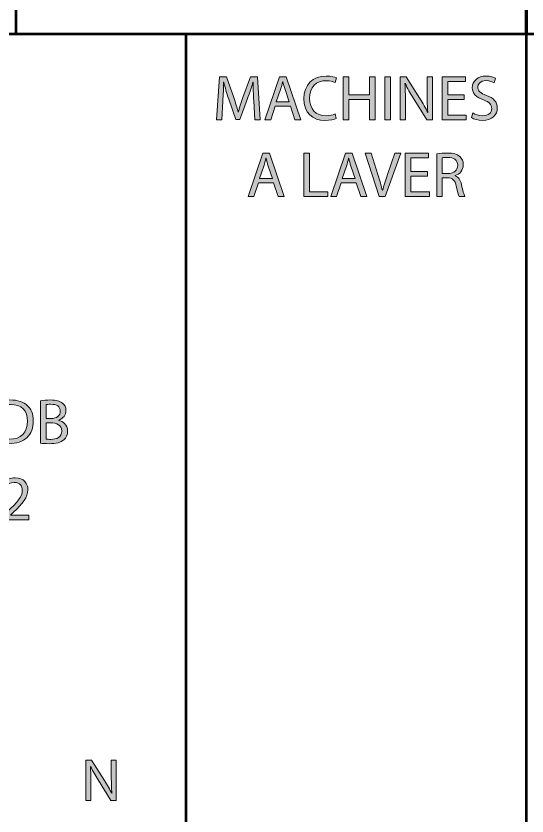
# Model space of a CAD drawing. Header units: inches. Extents: x 1 to 361, y -269 to -1.
# Drawn here: x 268 to 292.02, y -233.73 to -196.15 of the extents above; entities that cross this region are included whole.
import ezdxf

# ---------------------------------------------------------------- set-up
doc = ezdxf.new("R2010")
doc.units = ezdxf.units.IN
doc.header["$MEASUREMENT"] = 0
doc.layers.add('Layer 1', color=7, linetype='Continuous')

# ---------------------------------------------------------------- blocks, each defined once
blk = doc.blocks.new('block 24')
at = {"layer": 'Layer 1'}
h = blk.add_hatch(color=7, dxfattribs=at)
h.dxf.hatch_style = 2
edge = h.paths.add_edge_path()
edge.add_spline(control_points=[(279.177, -200.135), (279.162, -199.853), (279.144, -199.511), (279.144, -199.262), (279.144, -199.262), (279.138, -199.262), (279.138, -199.262), (279.067, -199.496), (278.985, -199.751), (278.883, -200.03), (278.883, -200.03), (278.526, -201.01), (278.526, -201.01), (278.526, -201.01), (278.329, -201.01), (278.329, -201.01), (278.329, -201.01), (277.999, -200.048), (277.999, -200.048), (277.903, -199.76), (277.825, -199.502), (277.768, -199.262), (277.768, -199.262), (277.762, -199.262), (277.762, -199.262), (277.756, -199.514), (277.741, -199.849), (277.723, -200.155), (277.723, -200.155), (277.669, -201.022), (277.669, -201.022), (277.669, -201.022), (277.42, -201.022), (277.42, -201.022), (277.42, -201.022), (277.561, -199.001), (277.561, -199.001), (277.561, -199.001), (277.894, -199.001), (277.894, -199.001), (277.894, -199.001), (278.238, -199.979), (278.238, -199.979), (278.322, -200.227), (278.389, -200.449), (278.442, -200.659), (278.442, -200.659), (278.448, -200.659), (278.448, -200.659), (278.502, -200.455), (278.575, -200.233), (278.664, -199.979), (278.664, -199.979), (279.024, -199.001), (279.024, -199.001), (279.024, -199.001), (279.357, -199.001), (279.357, -199.001), (279.357, -199.001), (279.483, -201.022), (279.483, -201.022), (279.483, -201.022), (279.225, -201.022), (279.225, -201.022), (279.225, -201.022), (279.177, -200.135), (279.177, -200.135)], knot_values=[0, 0, 0, 0, 1, 1, 1, 2, 2, 2, 3, 3, 3, 4, 4, 4, 5, 5, 5, 6, 6, 6, 7, 7, 7, 8, 8, 8, 9, 9, 9, 10, 10, 10, 11, 11, 11, 12, 12, 12, 13, 13, 13, 14, 14, 14, 15, 15, 15, 16, 16, 16, 17, 17, 17, 18, 18, 18, 19, 19, 19, 20, 20, 20, 21, 21, 21, 22, 22, 22, 22], degree=3, periodic=1)
h = blk.add_hatch(color=7, dxfattribs=at)
h.dxf.hatch_style = 2
h.paths.add_polyline_path([(280.182, -200.386), (279.972, -201.022), (279.702, -201.022), (280.391, -199.001), (280.704, -199.001), (281.393, -201.022), (281.114, -201.022), (280.899, -200.386)])
edge = h.paths.add_edge_path()
edge.add_spline(control_points=[(280.848, -200.182), (280.848, -200.182), (280.646, -199.601), (280.646, -199.601), (280.602, -199.469), (280.571, -199.349), (280.542, -199.232), (280.542, -199.232), (280.536, -199.232), (280.536, -199.232), (280.506, -199.349), (280.476, -199.475), (280.434, -199.598), (280.434, -199.598), (280.236, -200.182), (280.236, -200.182), (280.236, -200.182), (280.848, -200.182), (280.848, -200.182)], knot_values=[0, 0, 0, 0, 1, 1, 1, 2, 2, 2, 3, 3, 3, 4, 4, 4, 5, 5, 5, 6, 6, 6, 6], degree=3, periodic=1)
h = blk.add_hatch(color=7, dxfattribs=at)
h.dxf.hatch_style = 2
edge = h.paths.add_edge_path()
edge.add_spline(control_points=[(283.055, -200.959), (282.962, -201.007), (282.767, -201.055), (282.521, -201.055), (281.951, -201.055), (281.526, -200.695), (281.526, -200.03), (281.526, -199.394), (281.954, -198.968), (282.581, -198.968), (282.829, -198.968), (282.991, -199.022), (283.061, -199.058), (283.061, -199.058), (282.995, -199.271), (282.995, -199.271), (282.899, -199.223), (282.758, -199.187), (282.589, -199.187), (282.116, -199.187), (281.801, -199.49), (281.801, -200.02), (281.801, -200.518), (282.086, -200.833), (282.575, -200.833), (282.737, -200.833), (282.899, -200.8), (283.004, -200.749), (283.004, -200.749), (283.055, -200.959), (283.055, -200.959)], knot_values=[0, 0, 0, 0, 1, 1, 1, 2, 2, 2, 3, 3, 3, 4, 4, 4, 5, 5, 5, 6, 6, 6, 7, 7, 7, 8, 8, 8, 9, 9, 9, 10, 10, 10, 10], degree=3, periodic=1)
h = blk.add_hatch(color=7, dxfattribs=at)
h.dxf.hatch_style = 2
h.paths.add_polyline_path([(283.645, -199.001), (283.645, -199.847), (284.623, -199.847), (284.623, -199.001), (284.887, -199.001), (284.887, -201.022), (284.623, -201.022), (284.623, -200.075), (283.645, -200.075), (283.645, -201.022), (283.381, -201.022), (283.381, -199.001)])
h = blk.add_hatch(color=7, dxfattribs=at)
h.dxf.hatch_style = 2
h.paths.add_polyline_path([(285.6, -199.001), (285.6, -201.022), (285.337, -201.022), (285.337, -199.001)])
h = blk.add_hatch(color=7, dxfattribs=at)
h.dxf.hatch_style = 2
edge = h.paths.add_edge_path()
edge.add_spline(control_points=[(286.056, -201.022), (286.056, -201.022), (286.056, -199.001), (286.056, -199.001), (286.056, -199.001), (286.344, -199.001), (286.344, -199.001), (286.344, -199.001), (286.988, -200.024), (286.988, -200.024), (287.136, -200.26), (287.256, -200.474), (287.349, -200.68), (287.349, -200.68), (287.357, -200.677), (287.357, -200.677), (287.333, -200.407), (287.327, -200.162), (287.327, -199.847), (287.327, -199.847), (287.327, -199.001), (287.327, -199.001), (287.327, -199.001), (287.573, -199.001), (287.573, -199.001), (287.573, -199.001), (287.573, -201.022), (287.573, -201.022), (287.573, -201.022), (287.309, -201.022), (287.309, -201.022), (287.309, -201.022), (286.668, -199.997), (286.668, -199.997), (286.527, -199.772), (286.391, -199.541), (286.293, -199.322), (286.293, -199.322), (286.284, -199.325), (286.284, -199.325), (286.299, -199.58), (286.302, -199.823), (286.302, -200.158), (286.302, -200.158), (286.302, -201.022), (286.302, -201.022), (286.302, -201.022), (286.056, -201.022), (286.056, -201.022)], knot_values=[0, 0, 0, 0, 1, 1, 1, 2, 2, 2, 3, 3, 3, 4, 4, 4, 5, 5, 5, 6, 6, 6, 7, 7, 7, 8, 8, 8, 9, 9, 9, 10, 10, 10, 11, 11, 11, 12, 12, 12, 13, 13, 13, 14, 14, 14, 15, 15, 15, 16, 16, 16, 16], degree=3, periodic=1)
h = blk.add_hatch(color=7, dxfattribs=at)
h.dxf.hatch_style = 2
h.paths.add_polyline_path([(289.072, -200.075), (288.29, -200.075), (288.29, -200.803), (289.165, -200.803), (289.165, -201.022), (288.026, -201.022), (288.026, -199.001), (289.121, -199.001), (289.121, -199.22), (288.29, -199.22), (288.29, -199.858), (289.072, -199.858)])
h = blk.add_hatch(color=7, dxfattribs=at)
h.dxf.hatch_style = 2
edge = h.paths.add_edge_path()
edge.add_spline(control_points=[(289.471, -200.704), (289.589, -200.779), (289.756, -200.836), (289.936, -200.836), (290.203, -200.836), (290.359, -200.695), (290.359, -200.491), (290.359, -200.306), (290.251, -200.195), (289.978, -200.093), (289.648, -199.973), (289.445, -199.798), (289.445, -199.517), (289.445, -199.202), (289.705, -198.968), (290.098, -198.968), (290.302, -198.968), (290.455, -199.016), (290.541, -199.067), (290.541, -199.067), (290.47, -199.28), (290.47, -199.28), (290.407, -199.241), (290.272, -199.184), (290.089, -199.184), (289.813, -199.184), (289.708, -199.349), (289.708, -199.487), (289.708, -199.676), (289.831, -199.769), (290.11, -199.877), (290.452, -200.009), (290.623, -200.173), (290.623, -200.47), (290.623, -200.782), (290.395, -201.055), (289.918, -201.055), (289.724, -201.055), (289.511, -200.995), (289.402, -200.923), (289.402, -200.923), (289.471, -200.704), (289.471, -200.704)], knot_values=[0, 0, 0, 0, 1, 1, 1, 2, 2, 2, 3, 3, 3, 4, 4, 4, 5, 5, 5, 6, 6, 6, 7, 7, 7, 8, 8, 8, 9, 9, 9, 10, 10, 10, 11, 11, 11, 12, 12, 12, 13, 13, 13, 14, 14, 14, 14], degree=3, periodic=1)
h = blk.add_hatch(color=7, dxfattribs=at)
h.dxf.hatch_style = 2
h.paths.add_polyline_path([(279.393, -203.984), (279.183, -204.62), (278.914, -204.62), (279.603, -202.599), (279.915, -202.599), (280.604, -204.62), (280.325, -204.62), (280.11, -203.984)])
edge = h.paths.add_edge_path()
edge.add_spline(control_points=[(280.059, -203.78), (280.059, -203.78), (279.858, -203.199), (279.858, -203.199), (279.813, -203.067), (279.783, -202.947), (279.753, -202.83), (279.753, -202.83), (279.747, -202.83), (279.747, -202.83), (279.717, -202.947), (279.687, -203.073), (279.645, -203.196), (279.645, -203.196), (279.447, -203.78), (279.447, -203.78), (279.447, -203.78), (280.059, -203.78), (280.059, -203.78)], knot_values=[0, 0, 0, 0, 1, 1, 1, 2, 2, 2, 3, 3, 3, 4, 4, 4, 5, 5, 5, 6, 6, 6, 6], degree=3, periodic=1)
h = blk.add_hatch(color=7, dxfattribs=at)
h.dxf.hatch_style = 2
h.paths.add_polyline_path([(281.534, -202.599), (281.798, -202.599), (281.798, -204.401), (282.661, -204.401), (282.661, -204.62), (281.534, -204.62)])
h = blk.add_hatch(color=7, dxfattribs=at)
h.dxf.hatch_style = 2
h.paths.add_polyline_path([(283.279, -203.984), (283.069, -204.62), (282.8, -204.62), (283.489, -202.599), (283.801, -202.599), (284.49, -204.62), (284.211, -204.62), (283.996, -203.984)])
edge = h.paths.add_edge_path()
edge.add_spline(control_points=[(283.945, -203.78), (283.945, -203.78), (283.744, -203.199), (283.744, -203.199), (283.699, -203.067), (283.669, -202.947), (283.639, -202.83), (283.639, -202.83), (283.633, -202.83), (283.633, -202.83), (283.603, -202.947), (283.573, -203.073), (283.531, -203.196), (283.531, -203.196), (283.333, -203.78), (283.333, -203.78), (283.333, -203.78), (283.945, -203.78), (283.945, -203.78)], knot_values=[0, 0, 0, 0, 1, 1, 1, 2, 2, 2, 3, 3, 3, 4, 4, 4, 5, 5, 5, 6, 6, 6, 6], degree=3, periodic=1)
h = blk.add_hatch(color=7, dxfattribs=at)
h.dxf.hatch_style = 2
edge = h.paths.add_edge_path()
edge.add_spline(control_points=[(285.072, -204.62), (285.072, -204.62), (284.41, -202.599), (284.41, -202.599), (284.41, -202.599), (284.694, -202.599), (284.694, -202.599), (284.694, -202.599), (285.009, -203.594), (285.009, -203.594), (285.093, -203.867), (285.168, -204.113), (285.225, -204.35), (285.225, -204.35), (285.231, -204.35), (285.231, -204.35), (285.288, -204.116), (285.369, -203.861), (285.462, -203.597), (285.462, -203.597), (285.804, -202.599), (285.804, -202.599), (285.804, -202.599), (286.083, -202.599), (286.083, -202.599), (286.083, -202.599), (285.36, -204.62), (285.36, -204.62), (285.36, -204.62), (285.072, -204.62), (285.072, -204.62)], knot_values=[0, 0, 0, 0, 1, 1, 1, 2, 2, 2, 3, 3, 3, 4, 4, 4, 5, 5, 5, 6, 6, 6, 7, 7, 7, 8, 8, 8, 9, 9, 9, 10, 10, 10, 10], degree=3, periodic=1)
h = blk.add_hatch(color=7, dxfattribs=at)
h.dxf.hatch_style = 2
h.paths.add_polyline_path([(287.345, -203.672), (286.562, -203.672), (286.562, -204.401), (287.438, -204.401), (287.438, -204.62), (286.298, -204.62), (286.298, -202.599), (287.393, -202.599), (287.393, -202.818), (286.562, -202.818), (286.562, -203.457), (287.345, -203.457)])
h = blk.add_hatch(color=7, dxfattribs=at)
h.dxf.hatch_style = 2
edge = h.paths.add_edge_path()
edge.add_spline(control_points=[(287.777, -202.626), (287.909, -202.602), (288.101, -202.584), (288.278, -202.584), (288.557, -202.584), (288.74, -202.638), (288.862, -202.749), (288.962, -202.839), (289.021, -202.977), (289.021, -203.136), (289.021, -203.399), (288.853, -203.577), (288.644, -203.648), (288.644, -203.648), (288.644, -203.658), (288.644, -203.658), (288.797, -203.712), (288.89, -203.856), (288.937, -204.065), (289.004, -204.347), (289.052, -204.542), (289.093, -204.62), (289.093, -204.62), (288.824, -204.62), (288.824, -204.62), (288.791, -204.56), (288.746, -204.389), (288.691, -204.137), (288.631, -203.858), (288.521, -203.754), (288.284, -203.745), (288.284, -203.745), (288.038, -203.745), (288.038, -203.745), (288.038, -203.745), (288.038, -204.62), (288.038, -204.62), (288.038, -204.62), (287.777, -204.62), (287.777, -204.62), (287.777, -204.62), (287.777, -202.626), (287.777, -202.626)], knot_values=[0, 0, 0, 0, 1, 1, 1, 2, 2, 2, 3, 3, 3, 4, 4, 4, 5, 5, 5, 6, 6, 6, 7, 7, 7, 8, 8, 8, 9, 9, 9, 10, 10, 10, 11, 11, 11, 12, 12, 12, 13, 13, 13, 14, 14, 14, 14], degree=3, periodic=1)
edge = h.paths.add_edge_path()
edge.add_spline(control_points=[(288.038, -203.547), (288.038, -203.547), (288.305, -203.547), (288.305, -203.547), (288.584, -203.547), (288.76, -203.394), (288.76, -203.163), (288.76, -202.902), (288.572, -202.788), (288.296, -202.788), (288.17, -202.788), (288.083, -202.797), (288.038, -202.809), (288.038, -202.809), (288.038, -203.547), (288.038, -203.547)], knot_values=[0, 0, 0, 0, 1, 1, 1, 2, 2, 2, 3, 3, 3, 4, 4, 4, 5, 5, 5, 5], degree=3, periodic=1)
at = {"layer": 'Layer 1', "lineweight": 0}
for points in [[(280.182, -200.386), (279.972, -201.022), (279.702, -201.022), (280.391, -199.001), (280.704, -199.001), (281.393, -201.022), (281.114, -201.022), (280.899, -200.386), (280.182, -200.386)], [(283.645, -199.001), (283.645, -199.847), (284.623, -199.847), (284.623, -199.001), (284.887, -199.001), (284.887, -201.022), (284.623, -201.022), (284.623, -200.075), (283.645, -200.075), (283.645, -201.022), (283.381, -201.022), (283.381, -199.001), (283.645, -199.001)], [(285.6, -199.001), (285.6, -201.022), (285.337, -201.022), (285.337, -199.001), (285.6, -199.001)], [(289.072, -200.075), (288.29, -200.075), (288.29, -200.803), (289.165, -200.803), (289.165, -201.022), (288.026, -201.022), (288.026, -199.001), (289.121, -199.001), (289.121, -199.22), (288.29, -199.22), (288.29, -199.858), (289.072, -199.858), (289.072, -200.075)], [(279.393, -203.984), (279.183, -204.62), (278.914, -204.62), (279.603, -202.599), (279.915, -202.599), (280.604, -204.62), (280.325, -204.62), (280.11, -203.984), (279.393, -203.984)], [(281.534, -202.599), (281.798, -202.599), (281.798, -204.401), (282.661, -204.401), (282.661, -204.62), (281.534, -204.62), (281.534, -202.599)], [(283.279, -203.984), (283.069, -204.62), (282.8, -204.62), (283.489, -202.599), (283.801, -202.599), (284.49, -204.62), (284.211, -204.62), (283.996, -203.984), (283.279, -203.984)], [(287.345, -203.672), (286.562, -203.672), (286.562, -204.401), (287.438, -204.401), (287.438, -204.62), (286.298, -204.62), (286.298, -202.599), (287.393, -202.599), (287.393, -202.818), (286.562, -202.818), (286.562, -203.457), (287.345, -203.457), (287.345, -203.672)]]:
    blk.add_lwpolyline(points, dxfattribs=at)
for points, knots in [([(279.177, -200.135), (279.162, -199.853), (279.144, -199.511), (279.144, -199.262), (279.144, -199.262), (279.138, -199.262), (279.138, -199.262), (279.067, -199.496), (278.985, -199.751), (278.883, -200.03), (278.883, -200.03), (278.526, -201.01), (278.526, -201.01), (278.526, -201.01), (278.329, -201.01), (278.329, -201.01), (278.329, -201.01), (277.999, -200.048), (277.999, -200.048), (277.903, -199.76), (277.825, -199.502), (277.768, -199.262), (277.768, -199.262), (277.762, -199.262), (277.762, -199.262), (277.756, -199.514), (277.741, -199.849), (277.723, -200.155), (277.723, -200.155), (277.669, -201.022), (277.669, -201.022), (277.669, -201.022), (277.42, -201.022), (277.42, -201.022), (277.42, -201.022), (277.561, -199.001), (277.561, -199.001), (277.561, -199.001), (277.894, -199.001), (277.894, -199.001), (277.894, -199.001), (278.238, -199.979), (278.238, -199.979), (278.322, -200.227), (278.389, -200.449), (278.442, -200.659), (278.442, -200.659), (278.448, -200.659), (278.448, -200.659), (278.502, -200.455), (278.575, -200.233), (278.664, -199.979), (278.664, -199.979), (279.024, -199.001), (279.024, -199.001), (279.024, -199.001), (279.357, -199.001), (279.357, -199.001), (279.357, -199.001), (279.483, -201.022), (279.483, -201.022), (279.483, -201.022), (279.225, -201.022), (279.225, -201.022), (279.225, -201.022), (279.177, -200.135), (279.177, -200.135)], [0, 0, 0, 0, 1, 1, 1, 2, 2, 2, 3, 3, 3, 4, 4, 4, 5, 5, 5, 6, 6, 6, 7, 7, 7, 8, 8, 8, 9, 9, 9, 10, 10, 10, 11, 11, 11, 12, 12, 12, 13, 13, 13, 14, 14, 14, 15, 15, 15, 16, 16, 16, 17, 17, 17, 18, 18, 18, 19, 19, 19, 20, 20, 20, 21, 21, 21, 22, 22, 22, 22]), ([(283.055, -200.959), (282.962, -201.007), (282.767, -201.055), (282.521, -201.055), (281.951, -201.055), (281.526, -200.695), (281.526, -200.03), (281.526, -199.394), (281.954, -198.968), (282.581, -198.968), (282.829, -198.968), (282.991, -199.022), (283.061, -199.058), (283.061, -199.058), (282.995, -199.271), (282.995, -199.271), (282.899, -199.223), (282.758, -199.187), (282.589, -199.187), (282.116, -199.187), (281.801, -199.49), (281.801, -200.02), (281.801, -200.518), (282.086, -200.833), (282.575, -200.833), (282.737, -200.833), (282.899, -200.8), (283.004, -200.749), (283.004, -200.749), (283.055, -200.959), (283.055, -200.959)], [0, 0, 0, 0, 1, 1, 1, 2, 2, 2, 3, 3, 3, 4, 4, 4, 5, 5, 5, 6, 6, 6, 7, 7, 7, 8, 8, 8, 9, 9, 9, 10, 10, 10, 10]), ([(286.056, -201.022), (286.056, -201.022), (286.056, -199.001), (286.056, -199.001), (286.056, -199.001), (286.344, -199.001), (286.344, -199.001), (286.344, -199.001), (286.988, -200.024), (286.988, -200.024), (287.136, -200.26), (287.256, -200.474), (287.349, -200.68), (287.349, -200.68), (287.357, -200.677), (287.357, -200.677), (287.333, -200.407), (287.327, -200.162), (287.327, -199.847), (287.327, -199.847), (287.327, -199.001), (287.327, -199.001), (287.327, -199.001), (287.573, -199.001), (287.573, -199.001), (287.573, -199.001), (287.573, -201.022), (287.573, -201.022), (287.573, -201.022), (287.309, -201.022), (287.309, -201.022), (287.309, -201.022), (286.668, -199.997), (286.668, -199.997), (286.527, -199.772), (286.391, -199.541), (286.293, -199.322), (286.293, -199.322), (286.284, -199.325), (286.284, -199.325), (286.299, -199.58), (286.302, -199.823), (286.302, -200.158), (286.302, -200.158), (286.302, -201.022), (286.302, -201.022), (286.302, -201.022), (286.056, -201.022), (286.056, -201.022)], [0, 0, 0, 0, 1, 1, 1, 2, 2, 2, 3, 3, 3, 4, 4, 4, 5, 5, 5, 6, 6, 6, 7, 7, 7, 8, 8, 8, 9, 9, 9, 10, 10, 10, 11, 11, 11, 12, 12, 12, 13, 13, 13, 14, 14, 14, 15, 15, 15, 16, 16, 16, 16]), ([(289.471, -200.704), (289.589, -200.779), (289.756, -200.836), (289.936, -200.836), (290.203, -200.836), (290.359, -200.695), (290.359, -200.491), (290.359, -200.306), (290.251, -200.195), (289.978, -200.093), (289.648, -199.973), (289.445, -199.798), (289.445, -199.517), (289.445, -199.202), (289.705, -198.968), (290.098, -198.968), (290.302, -198.968), (290.455, -199.016), (290.541, -199.067), (290.541, -199.067), (290.47, -199.28), (290.47, -199.28), (290.407, -199.241), (290.272, -199.184), (290.089, -199.184), (289.813, -199.184), (289.708, -199.349), (289.708, -199.487), (289.708, -199.676), (289.831, -199.769), (290.11, -199.877), (290.452, -200.009), (290.623, -200.173), (290.623, -200.47), (290.623, -200.782), (290.395, -201.055), (289.918, -201.055), (289.724, -201.055), (289.511, -200.995), (289.402, -200.923), (289.402, -200.923), (289.471, -200.704), (289.471, -200.704)], [0, 0, 0, 0, 1, 1, 1, 2, 2, 2, 3, 3, 3, 4, 4, 4, 5, 5, 5, 6, 6, 6, 7, 7, 7, 8, 8, 8, 9, 9, 9, 10, 10, 10, 11, 11, 11, 12, 12, 12, 13, 13, 13, 14, 14, 14, 14]), ([(280.848, -200.182), (280.848, -200.182), (280.646, -199.601), (280.646, -199.601), (280.602, -199.469), (280.571, -199.349), (280.542, -199.232), (280.542, -199.232), (280.536, -199.232), (280.536, -199.232), (280.506, -199.349), (280.476, -199.475), (280.434, -199.598), (280.434, -199.598), (280.236, -200.182), (280.236, -200.182), (280.236, -200.182), (280.848, -200.182), (280.848, -200.182)], [0, 0, 0, 0, 1, 1, 1, 2, 2, 2, 3, 3, 3, 4, 4, 4, 5, 5, 5, 6, 6, 6, 6]), ([(280.059, -203.78), (280.059, -203.78), (279.858, -203.199), (279.858, -203.199), (279.813, -203.067), (279.783, -202.947), (279.753, -202.83), (279.753, -202.83), (279.747, -202.83), (279.747, -202.83), (279.717, -202.947), (279.687, -203.073), (279.645, -203.196), (279.645, -203.196), (279.447, -203.78), (279.447, -203.78), (279.447, -203.78), (280.059, -203.78), (280.059, -203.78)], [0, 0, 0, 0, 1, 1, 1, 2, 2, 2, 3, 3, 3, 4, 4, 4, 5, 5, 5, 6, 6, 6, 6]), ([(283.945, -203.78), (283.945, -203.78), (283.744, -203.199), (283.744, -203.199), (283.699, -203.067), (283.669, -202.947), (283.639, -202.83), (283.639, -202.83), (283.633, -202.83), (283.633, -202.83), (283.603, -202.947), (283.573, -203.073), (283.531, -203.196), (283.531, -203.196), (283.333, -203.78), (283.333, -203.78), (283.333, -203.78), (283.945, -203.78), (283.945, -203.78)], [0, 0, 0, 0, 1, 1, 1, 2, 2, 2, 3, 3, 3, 4, 4, 4, 5, 5, 5, 6, 6, 6, 6]), ([(285.072, -204.62), (285.072, -204.62), (284.41, -202.599), (284.41, -202.599), (284.41, -202.599), (284.694, -202.599), (284.694, -202.599), (284.694, -202.599), (285.009, -203.594), (285.009, -203.594), (285.093, -203.867), (285.168, -204.113), (285.225, -204.35), (285.225, -204.35), (285.231, -204.35), (285.231, -204.35), (285.288, -204.116), (285.369, -203.861), (285.462, -203.597), (285.462, -203.597), (285.804, -202.599), (285.804, -202.599), (285.804, -202.599), (286.083, -202.599), (286.083, -202.599), (286.083, -202.599), (285.36, -204.62), (285.36, -204.62), (285.36, -204.62), (285.072, -204.62), (285.072, -204.62)], [0, 0, 0, 0, 1, 1, 1, 2, 2, 2, 3, 3, 3, 4, 4, 4, 5, 5, 5, 6, 6, 6, 7, 7, 7, 8, 8, 8, 9, 9, 9, 10, 10, 10, 10]), ([(287.777, -202.626), (287.909, -202.602), (288.101, -202.584), (288.278, -202.584), (288.557, -202.584), (288.74, -202.638), (288.862, -202.749), (288.962, -202.839), (289.021, -202.977), (289.021, -203.136), (289.021, -203.399), (288.853, -203.577), (288.644, -203.648), (288.644, -203.648), (288.644, -203.658), (288.644, -203.658), (288.797, -203.712), (288.89, -203.856), (288.937, -204.065), (289.004, -204.347), (289.052, -204.542), (289.093, -204.62), (289.093, -204.62), (288.824, -204.62), (288.824, -204.62), (288.791, -204.56), (288.746, -204.389), (288.691, -204.137), (288.631, -203.858), (288.521, -203.754), (288.284, -203.745), (288.284, -203.745), (288.038, -203.745), (288.038, -203.745), (288.038, -203.745), (288.038, -204.62), (288.038, -204.62), (288.038, -204.62), (287.777, -204.62), (287.777, -204.62), (287.777, -204.62), (287.777, -202.626), (287.777, -202.626)], [0, 0, 0, 0, 1, 1, 1, 2, 2, 2, 3, 3, 3, 4, 4, 4, 5, 5, 5, 6, 6, 6, 7, 7, 7, 8, 8, 8, 9, 9, 9, 10, 10, 10, 11, 11, 11, 12, 12, 12, 13, 13, 13, 14, 14, 14, 14]), ([(288.038, -203.547), (288.038, -203.547), (288.305, -203.547), (288.305, -203.547), (288.584, -203.547), (288.76, -203.394), (288.76, -203.163), (288.76, -202.902), (288.572, -202.788), (288.296, -202.788), (288.17, -202.788), (288.083, -202.797), (288.038, -202.809), (288.038, -202.809), (288.038, -203.547), (288.038, -203.547)], [0, 0, 0, 0, 1, 1, 1, 2, 2, 2, 3, 3, 3, 4, 4, 4, 5, 5, 5, 5])]:
    blk.add_open_spline(points, degree=3, knots=knots, dxfattribs=at)
blk = doc.blocks.new('block 50')
at = {"layer": 'Layer 1'}
h = blk.add_hatch(color=7, dxfattribs=at)
h.dxf.hatch_style = 2
edge = h.paths.add_edge_path()
edge.add_spline(control_points=[(265.645, -215.904), (265.762, -215.979), (265.93, -216.035), (266.11, -216.035), (266.377, -216.035), (266.533, -215.895), (266.533, -215.691), (266.533, -215.505), (266.424, -215.394), (266.152, -215.292), (265.822, -215.172), (265.618, -214.998), (265.618, -214.717), (265.618, -214.402), (265.879, -214.167), (266.271, -214.167), (266.475, -214.167), (266.628, -214.216), (266.715, -214.267), (266.715, -214.267), (266.644, -214.48), (266.644, -214.48), (266.581, -214.44), (266.446, -214.384), (266.262, -214.384), (265.987, -214.384), (265.882, -214.548), (265.882, -214.686), (265.882, -214.875), (266.005, -214.968), (266.284, -215.076), (266.626, -215.208), (266.796, -215.373), (266.796, -215.67), (266.796, -215.982), (266.568, -216.255), (266.092, -216.255), (265.897, -216.255), (265.684, -216.195), (265.576, -216.123), (265.576, -216.123), (265.645, -215.904), (265.645, -215.904)], knot_values=[0, 0, 0, 0, 1, 1, 1, 2, 2, 2, 3, 3, 3, 4, 4, 4, 5, 5, 5, 6, 6, 6, 7, 7, 7, 8, 8, 8, 9, 9, 9, 10, 10, 10, 11, 11, 11, 12, 12, 12, 13, 13, 13, 14, 14, 14, 14], degree=3, periodic=1)
h = blk.add_hatch(color=7, dxfattribs=at)
h.dxf.hatch_style = 2
edge = h.paths.add_edge_path()
edge.add_spline(control_points=[(267.156, -214.231), (267.315, -214.204), (267.504, -214.185), (267.711, -214.185), (268.086, -214.185), (268.353, -214.276), (268.529, -214.438), (268.713, -214.602), (268.817, -214.836), (268.817, -215.163), (268.817, -215.493), (268.713, -215.763), (268.527, -215.949), (268.335, -216.137), (268.023, -216.239), (267.63, -216.239), (267.441, -216.239), (267.288, -216.23), (267.156, -216.215), (267.156, -216.215), (267.156, -214.231), (267.156, -214.231)], knot_values=[0, 0, 0, 0, 1, 1, 1, 2, 2, 2, 3, 3, 3, 4, 4, 4, 5, 5, 5, 6, 6, 6, 7, 7, 7, 7], degree=3, periodic=1)
edge = h.paths.add_edge_path()
edge.add_spline(control_points=[(267.417, -216.017), (267.483, -216.026), (267.579, -216.03), (267.681, -216.03), (268.242, -216.03), (268.542, -215.718), (268.542, -215.172), (268.545, -214.695), (268.274, -214.393), (267.723, -214.393), (267.588, -214.393), (267.486, -214.404), (267.417, -214.42), (267.417, -214.42), (267.417, -216.017), (267.417, -216.017)], knot_values=[0, 0, 0, 0, 1, 1, 1, 2, 2, 2, 3, 3, 3, 4, 4, 4, 5, 5, 5, 5], degree=3, periodic=1)
h = blk.add_hatch(color=7, dxfattribs=at)
h.dxf.hatch_style = 2
edge = h.paths.add_edge_path()
edge.add_spline(control_points=[(269.154, -214.231), (269.267, -214.204), (269.45, -214.185), (269.63, -214.185), (269.891, -214.185), (270.059, -214.231), (270.182, -214.333), (270.286, -214.411), (270.352, -214.531), (270.352, -214.689), (270.352, -214.887), (270.221, -215.058), (270.011, -215.133), (270.011, -215.133), (270.011, -215.142), (270.011, -215.142), (270.203, -215.187), (270.428, -215.346), (270.428, -215.646), (270.428, -215.82), (270.359, -215.955), (270.254, -216.051), (270.115, -216.179), (269.888, -216.239), (269.558, -216.239), (269.378, -216.239), (269.24, -216.228), (269.154, -216.215), (269.154, -216.215), (269.154, -214.231), (269.154, -214.231)], knot_values=[0, 0, 0, 0, 1, 1, 1, 2, 2, 2, 3, 3, 3, 4, 4, 4, 5, 5, 5, 6, 6, 6, 7, 7, 7, 8, 8, 8, 9, 9, 9, 10, 10, 10, 10], degree=3, periodic=1)
edge = h.paths.add_edge_path()
edge.add_spline(control_points=[(269.414, -215.058), (269.414, -215.058), (269.651, -215.058), (269.651, -215.058), (269.924, -215.058), (270.086, -214.911), (270.086, -214.717), (270.086, -214.482), (269.909, -214.387), (269.645, -214.387), (269.525, -214.387), (269.456, -214.396), (269.414, -214.404), (269.414, -214.404), (269.414, -215.058), (269.414, -215.058)], knot_values=[0, 0, 0, 0, 1, 1, 1, 2, 2, 2, 3, 3, 3, 4, 4, 4, 5, 5, 5, 5], degree=3, periodic=1)
edge = h.paths.add_edge_path()
edge.add_spline(control_points=[(269.414, -216.024), (269.468, -216.033), (269.54, -216.035), (269.633, -216.035), (269.903, -216.035), (270.152, -215.937), (270.152, -215.643), (270.152, -215.37), (269.915, -215.253), (269.63, -215.253), (269.63, -215.253), (269.414, -215.253), (269.414, -215.253), (269.414, -215.253), (269.414, -216.024), (269.414, -216.024)], knot_values=[0, 0, 0, 0, 1, 1, 1, 2, 2, 2, 3, 3, 3, 4, 4, 4, 5, 5, 5, 5], degree=3, periodic=1)
h = blk.add_hatch(color=7, dxfattribs=at)
h.dxf.hatch_style = 2
edge = h.paths.add_edge_path()
edge.add_spline(control_points=[(267.366, -219.82), (267.366, -219.82), (267.366, -219.658), (267.366, -219.658), (267.366, -219.658), (267.573, -219.457), (267.573, -219.457), (268.071, -218.984), (268.299, -218.732), (268.299, -218.438), (268.299, -218.24), (268.206, -218.057), (267.915, -218.057), (267.738, -218.057), (267.591, -218.147), (267.501, -218.222), (267.501, -218.222), (267.417, -218.036), (267.417, -218.036), (267.549, -217.925), (267.744, -217.838), (267.966, -217.838), (268.385, -217.838), (268.562, -218.126), (268.562, -218.405), (268.562, -218.765), (268.302, -219.055), (267.891, -219.451), (267.891, -219.451), (267.738, -219.595), (267.738, -219.595), (267.738, -219.595), (267.738, -219.601), (267.738, -219.601), (267.738, -219.601), (268.611, -219.601), (268.611, -219.601), (268.611, -219.601), (268.611, -219.82), (268.611, -219.82), (268.611, -219.82), (267.366, -219.82), (267.366, -219.82)], knot_values=[0, 0, 0, 0, 1, 1, 1, 2, 2, 2, 3, 3, 3, 4, 4, 4, 5, 5, 5, 6, 6, 6, 7, 7, 7, 8, 8, 8, 9, 9, 9, 10, 10, 10, 11, 11, 11, 12, 12, 12, 13, 13, 13, 14, 14, 14, 14], degree=3, periodic=1)
at = {"layer": 'Layer 1', "lineweight": 0}
for points, knots in [([(265.645, -215.904), (265.762, -215.979), (265.93, -216.035), (266.11, -216.035), (266.377, -216.035), (266.533, -215.895), (266.533, -215.691), (266.533, -215.505), (266.424, -215.394), (266.152, -215.292), (265.822, -215.172), (265.618, -214.998), (265.618, -214.717), (265.618, -214.402), (265.879, -214.167), (266.271, -214.167), (266.475, -214.167), (266.628, -214.216), (266.715, -214.267), (266.715, -214.267), (266.644, -214.48), (266.644, -214.48), (266.581, -214.44), (266.446, -214.384), (266.262, -214.384), (265.987, -214.384), (265.882, -214.548), (265.882, -214.686), (265.882, -214.875), (266.005, -214.968), (266.284, -215.076), (266.626, -215.208), (266.796, -215.373), (266.796, -215.67), (266.796, -215.982), (266.568, -216.255), (266.092, -216.255), (265.897, -216.255), (265.684, -216.195), (265.576, -216.123), (265.576, -216.123), (265.645, -215.904), (265.645, -215.904)], [0, 0, 0, 0, 1, 1, 1, 2, 2, 2, 3, 3, 3, 4, 4, 4, 5, 5, 5, 6, 6, 6, 7, 7, 7, 8, 8, 8, 9, 9, 9, 10, 10, 10, 11, 11, 11, 12, 12, 12, 13, 13, 13, 14, 14, 14, 14]), ([(267.156, -214.231), (267.315, -214.204), (267.504, -214.185), (267.711, -214.185), (268.086, -214.185), (268.353, -214.276), (268.529, -214.438), (268.713, -214.602), (268.817, -214.836), (268.817, -215.163), (268.817, -215.493), (268.713, -215.763), (268.527, -215.949), (268.335, -216.137), (268.023, -216.239), (267.63, -216.239), (267.441, -216.239), (267.288, -216.23), (267.156, -216.215), (267.156, -216.215), (267.156, -214.231), (267.156, -214.231)], [0, 0, 0, 0, 1, 1, 1, 2, 2, 2, 3, 3, 3, 4, 4, 4, 5, 5, 5, 6, 6, 6, 7, 7, 7, 7]), ([(269.154, -214.231), (269.267, -214.204), (269.45, -214.185), (269.63, -214.185), (269.891, -214.185), (270.059, -214.231), (270.182, -214.333), (270.286, -214.411), (270.352, -214.531), (270.352, -214.689), (270.352, -214.887), (270.221, -215.058), (270.011, -215.133), (270.011, -215.133), (270.011, -215.142), (270.011, -215.142), (270.203, -215.187), (270.428, -215.346), (270.428, -215.646), (270.428, -215.82), (270.359, -215.955), (270.254, -216.051), (270.115, -216.179), (269.888, -216.239), (269.558, -216.239), (269.378, -216.239), (269.24, -216.228), (269.154, -216.215), (269.154, -216.215), (269.154, -214.231), (269.154, -214.231)], [0, 0, 0, 0, 1, 1, 1, 2, 2, 2, 3, 3, 3, 4, 4, 4, 5, 5, 5, 6, 6, 6, 7, 7, 7, 8, 8, 8, 9, 9, 9, 10, 10, 10, 10]), ([(267.417, -216.017), (267.483, -216.026), (267.579, -216.03), (267.681, -216.03), (268.242, -216.03), (268.542, -215.718), (268.542, -215.172), (268.545, -214.695), (268.274, -214.393), (267.723, -214.393), (267.588, -214.393), (267.486, -214.404), (267.417, -214.42), (267.417, -214.42), (267.417, -216.017), (267.417, -216.017)], [0, 0, 0, 0, 1, 1, 1, 2, 2, 2, 3, 3, 3, 4, 4, 4, 5, 5, 5, 5]), ([(269.414, -215.058), (269.414, -215.058), (269.651, -215.058), (269.651, -215.058), (269.924, -215.058), (270.086, -214.911), (270.086, -214.717), (270.086, -214.482), (269.909, -214.387), (269.645, -214.387), (269.525, -214.387), (269.456, -214.396), (269.414, -214.404), (269.414, -214.404), (269.414, -215.058), (269.414, -215.058)], [0, 0, 0, 0, 1, 1, 1, 2, 2, 2, 3, 3, 3, 4, 4, 4, 5, 5, 5, 5]), ([(269.414, -216.024), (269.468, -216.033), (269.54, -216.035), (269.633, -216.035), (269.903, -216.035), (270.152, -215.937), (270.152, -215.643), (270.152, -215.37), (269.915, -215.253), (269.63, -215.253), (269.63, -215.253), (269.414, -215.253), (269.414, -215.253), (269.414, -215.253), (269.414, -216.024), (269.414, -216.024)], [0, 0, 0, 0, 1, 1, 1, 2, 2, 2, 3, 3, 3, 4, 4, 4, 5, 5, 5, 5]), ([(267.366, -219.82), (267.366, -219.82), (267.366, -219.658), (267.366, -219.658), (267.366, -219.658), (267.573, -219.457), (267.573, -219.457), (268.071, -218.984), (268.299, -218.732), (268.299, -218.438), (268.299, -218.24), (268.206, -218.057), (267.915, -218.057), (267.738, -218.057), (267.591, -218.147), (267.501, -218.222), (267.501, -218.222), (267.417, -218.036), (267.417, -218.036), (267.549, -217.925), (267.744, -217.838), (267.966, -217.838), (268.385, -217.838), (268.562, -218.126), (268.562, -218.405), (268.562, -218.765), (268.302, -219.055), (267.891, -219.451), (267.891, -219.451), (267.738, -219.595), (267.738, -219.595), (267.738, -219.595), (267.738, -219.601), (267.738, -219.601), (267.738, -219.601), (268.611, -219.601), (268.611, -219.601), (268.611, -219.601), (268.611, -219.82), (268.611, -219.82), (268.611, -219.82), (267.366, -219.82), (267.366, -219.82)], [0, 0, 0, 0, 1, 1, 1, 2, 2, 2, 3, 3, 3, 4, 4, 4, 5, 5, 5, 6, 6, 6, 7, 7, 7, 8, 8, 8, 9, 9, 9, 10, 10, 10, 11, 11, 11, 12, 12, 12, 13, 13, 13, 14, 14, 14, 14])]:
    blk.add_open_spline(points, degree=3, knots=knots, dxfattribs=at)
blk = doc.blocks.new('block 63')
at = {"layer": 'Layer 1'}
h = blk.add_hatch(color=7, dxfattribs=at)
h.dxf.hatch_style = 2
edge = h.paths.add_edge_path()
edge.add_spline(control_points=[(271.287, -233), (271.287, -233), (271.287, -231.099), (271.287, -231.099), (271.287, -231.099), (271.558, -231.099), (271.558, -231.099), (271.558, -231.099), (272.164, -232.061), (272.164, -232.061), (272.302, -232.283), (272.415, -232.484), (272.502, -232.678), (272.502, -232.678), (272.51, -232.675), (272.51, -232.675), (272.488, -232.422), (272.482, -232.19), (272.482, -231.894), (272.482, -231.894), (272.482, -231.099), (272.482, -231.099), (272.482, -231.099), (272.714, -231.099), (272.714, -231.099), (272.714, -231.099), (272.714, -233), (272.714, -233), (272.714, -233), (272.466, -233), (272.466, -233), (272.466, -233), (271.862, -232.035), (271.862, -232.035), (271.729, -231.824), (271.602, -231.606), (271.509, -231.401), (271.509, -231.401), (271.501, -231.403), (271.501, -231.403), (271.515, -231.643), (271.518, -231.871), (271.518, -232.187), (271.518, -232.187), (271.518, -233), (271.518, -233), (271.518, -233), (271.287, -233), (271.287, -233)], knot_values=[0, 0, 0, 0, 1, 1, 1, 2, 2, 2, 3, 3, 3, 4, 4, 4, 5, 5, 5, 6, 6, 6, 7, 7, 7, 8, 8, 8, 9, 9, 9, 10, 10, 10, 11, 11, 11, 12, 12, 12, 13, 13, 13, 14, 14, 14, 15, 15, 15, 16, 16, 16, 16], degree=3, periodic=1)
at = {"layer": 'Layer 1', "lineweight": 0}
blk.add_open_spline([(271.287, -233), (271.287, -233), (271.287, -231.099), (271.287, -231.099), (271.287, -231.099), (271.558, -231.099), (271.558, -231.099), (271.558, -231.099), (272.164, -232.061), (272.164, -232.061), (272.302, -232.283), (272.415, -232.484), (272.502, -232.678), (272.502, -232.678), (272.51, -232.675), (272.51, -232.675), (272.488, -232.422), (272.482, -232.19), (272.482, -231.894), (272.482, -231.894), (272.482, -231.099), (272.482, -231.099), (272.482, -231.099), (272.714, -231.099), (272.714, -231.099), (272.714, -231.099), (272.714, -233), (272.714, -233), (272.714, -233), (272.466, -233), (272.466, -233), (272.466, -233), (271.862, -232.035), (271.862, -232.035), (271.729, -231.824), (271.602, -231.606), (271.509, -231.401), (271.509, -231.401), (271.501, -231.403), (271.501, -231.403), (271.515, -231.643), (271.518, -231.871), (271.518, -232.187), (271.518, -232.187), (271.518, -233), (271.518, -233), (271.518, -233), (271.287, -233), (271.287, -233)], degree=3, knots=[0, 0, 0, 0, 1, 1, 1, 2, 2, 2, 3, 3, 3, 4, 4, 4, 5, 5, 5, 6, 6, 6, 7, 7, 7, 8, 8, 8, 9, 9, 9, 10, 10, 10, 11, 11, 11, 12, 12, 12, 13, 13, 13, 14, 14, 14, 15, 15, 15, 16, 16, 16, 16], dxfattribs=at)
blk = doc.blocks.new('block 20')
at = {"layer": 'Layer 1', "color": 7, "lineweight": 53}
for points in [[(292, -197), (268.004, -197), (268.004, -141), (292, -141), (292, -197)], [(291.978, -141), (308, -141), (308, -197), (291.978, -197), (291.978, -141)], [(276, -197), (212.044, -197), (212.044, -252.999), (276, -252.999), (276, -197)], [(292, -197), (275.985, -197), (275.985, -252.999), (292, -252.999), (292, -197)]]:
    blk.add_lwpolyline(points, dxfattribs=at)
at = {"layer": 'Layer 1'}
for name in ['block 24', 'block 50', 'block 63']:
    blk.add_blockref(name, (0, 0), dxfattribs=at)
blk = doc.blocks.new('block 17')
at = {"layer": 'Layer 1'}
blk.add_blockref('block 20', (0, 0), dxfattribs=at)

msp = doc.modelspace()

# ---------------------------------------------------------------- block references
at = {"layer": 'Layer 1'}
msp.add_blockref('block 17', (0, 0), dxfattribs=at)

doc.saveas('drawing.dxf')
